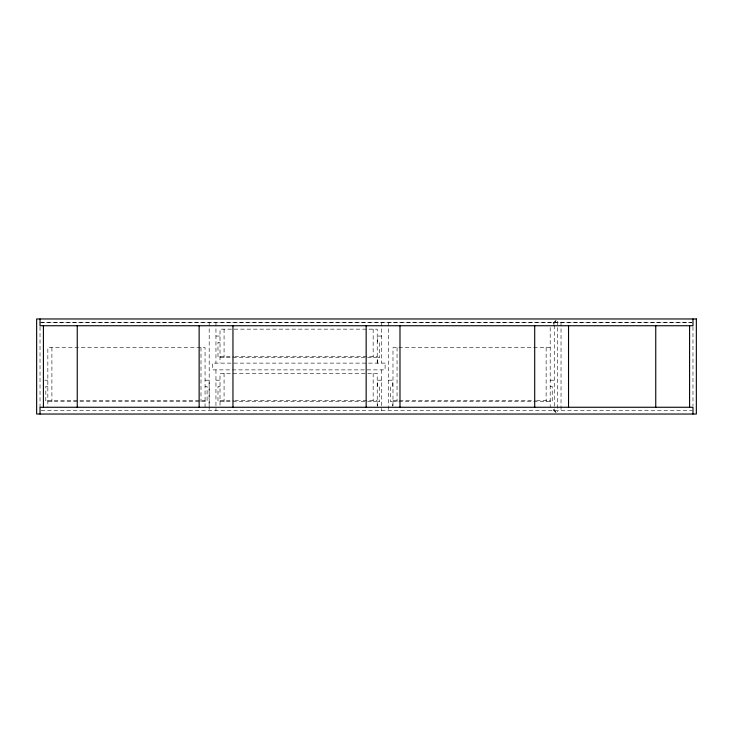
<?xml version="1.0" encoding="UTF-8"?>
<svg xmlns="http://www.w3.org/2000/svg" width="733" height="733" viewBox="0 0 733 733"><rect width="100%" height="100%" fill="white"/><g stroke="black" fill="none" stroke-linecap="round" stroke-linejoin="round"><path stroke-width="0.55" stroke-dasharray="3.67 2.75" d="M553.772 325.736L554.258 322.355L554.258 410.645M41.176 322.355L691.833 322.355M40.031 322.483L692.969 322.483M215.951 336.053L220.01 336.053M381.728 336.053L377.66 336.053L377.66 342.329L379.694 342.329L379.694 357.548L377.66 357.548L377.66 363.119M220.01 342.329L217.985 342.329L217.985 357.548L377.22 357.548M550.199 347.57L392.989 347.57L392.989 406.137M220.01 356.348L233.68 356.348M234.826 356.348L377.22 356.348M44.805 380.198L47.847 380.198M205.057 380.198L209.116 380.198L209.116 407.264M215.951 380.198L220.01 380.198M381.728 380.198L377.66 380.198L377.66 386.474L379.694 386.474L379.694 401.702L377.66 401.702L377.66 406.155M388.49 380.198L392.549 380.198L392.549 386.474L390.524 386.474L390.524 401.702L392.549 401.702L392.549 406.155M550.199 380.198L554.258 380.198M47.847 386.474L45.822 386.474L45.822 401.702L207.091 401.702L207.091 386.474L205.057 386.474M220.01 386.474L217.985 386.474L217.985 401.702L377.22 401.702M550.199 386.474L552.233 386.474L552.233 401.702L392.989 401.702M47.847 400.502L205.057 400.502M220.01 400.502L233.68 400.502M234.826 400.502L377.22 400.502M392.989 400.502L535.392 400.502M536.529 400.502L550.199 400.502M41.176 410.645L691.824 410.645M692.969 326.863L692.969 406.137M561.029 322.355L561.029 410.645M557.648 321.228L557.648 411.772M550.199 327.541L550.199 407.264M546.14 347.57L546.14 401.702M397.048 347.57L397.048 401.702M388.49 322.355L388.49 410.645M381.728 322.355L381.728 363.119M381.728 369.881L381.728 410.645M377.22 363.119L377.22 329.154L220.01 329.154L220.01 363.119M377.22 406.137L377.22 373.299L220.01 373.299L220.01 407.264M373.161 329.154L373.161 357.548M373.161 373.299L373.161 401.702M224.069 329.154L224.069 357.548M224.069 373.299L224.069 401.702M215.951 322.355L215.951 363.119M215.951 369.881L215.951 410.645M209.189 322.355L209.189 410.645M205.057 407.264L205.057 347.57L47.847 347.57L47.847 407.264M200.998 347.57L200.998 401.702M51.906 347.57L51.906 401.702M40.031 326.863L40.031 407.264M556.155 320.458L552.435 324.178L556.136 320.458M385.109 363.119L212.57 363.119L212.57 369.881L385.109 369.881L385.109 363.119M556.136 412.542L552.361 408.822L556.155 412.542"/><path stroke-width="1.1" d="M692.969 318.965L692.969 325.736L40.031 325.736L40.031 318.965M692.969 414.035L692.969 407.264L40.031 407.264L40.031 414.035M689.588 325.736L689.588 407.264M655.751 325.736L655.751 407.264M568.533 325.736L568.533 407.264M534.705 325.736L534.705 407.264M399.989 325.736L399.989 407.264M366.161 325.736L366.161 407.264M232.966 325.736L232.966 407.264M199.138 325.736L199.138 407.264M77.249 325.736L77.249 407.264M43.412 325.736L43.412 407.264M696.35 318.965L36.65 318.965L36.65 414.035L696.35 414.035L696.35 318.965"/></g></svg>
